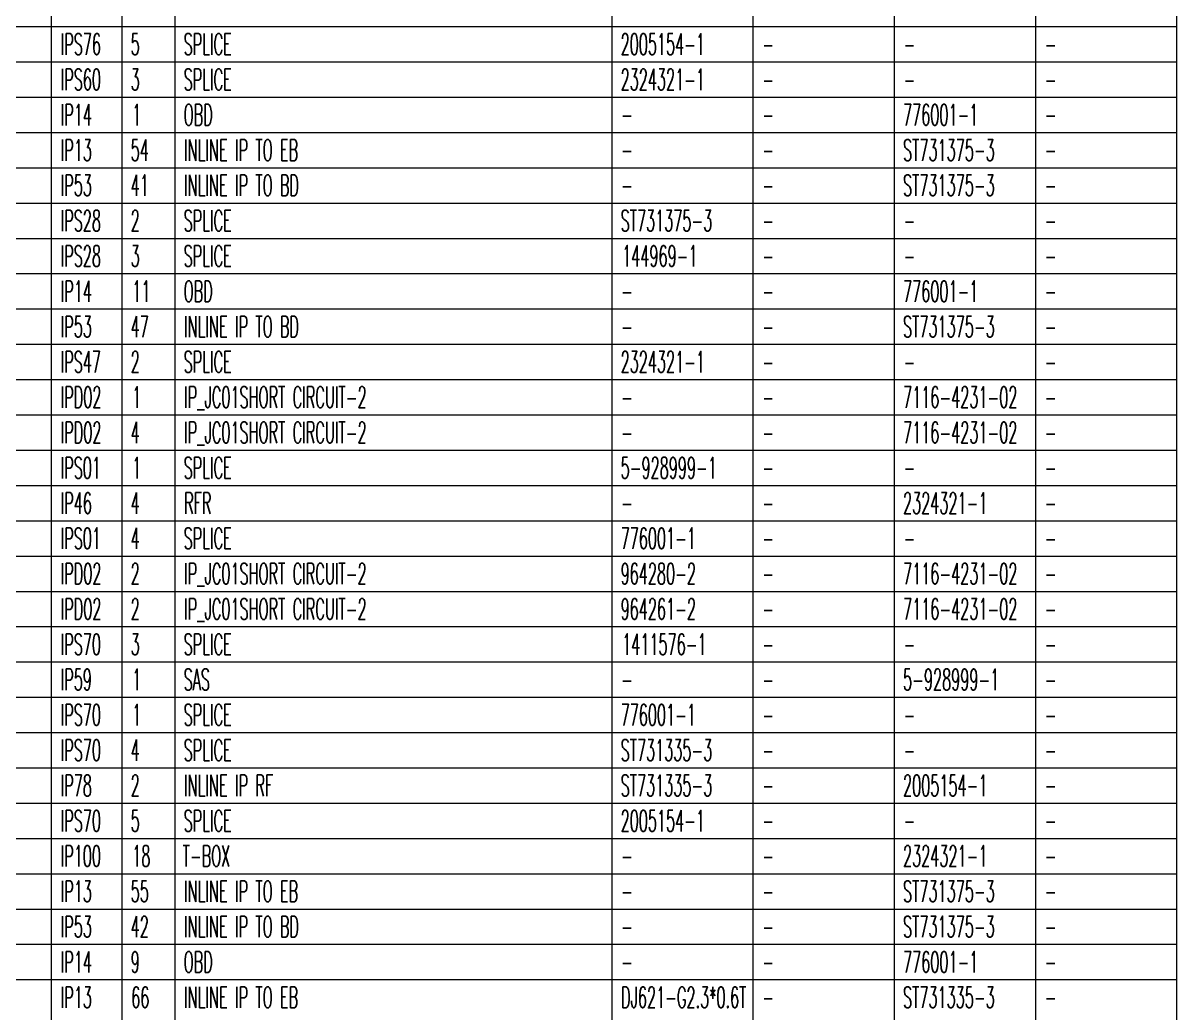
# Model space of a CAD drawing. Header units: inches. Extents: x 47316 to 59086, y 3141 to 11743.
# Drawn here: x 55591.2 to 55754.6, y 8650.5 to 8790.7 of the extents above; entities that cross this region are included whole.
import ezdxf

# ---------------------------------------------------------------- set-up
doc = ezdxf.new("R2010")
doc.units = ezdxf.units.IN
doc.header["$MEASUREMENT"] = 0
doc.styles.get("Standard").update_dxf_attribs({"font": ''})
doc.styles.get('Standard').set_extended_font_data('SimSun')

msp = doc.modelspace()

# ---------------------------------------------------------------- linework, layer by layer
at = {"color": 0, "linetype": 'Continuous', "lineweight": 15}
for p, q in [((55595.26, 8425.24), (55595.26, 8930.24)), ((55605.26, 8425.24), (55605.26, 8930.24)), ((55612.76, 8425.24), (55612.76, 8930.24)), ((55674.65, 8425.24), (55674.65, 8930.24)), ((55694.65, 8425.24), (55694.65, 8930.24)), ((55714.65, 8425.24), (55714.65, 8930.24)), ((55734.65, 8425.24), (55734.65, 8930.24)), ((55754.65, 8425.24), (55754.65, 8930.24)), ((55427.8, 8790.24), (55754.65, 8790.24)), ((55427.8, 8785.24), (55754.65, 8785.24)), ((55427.8, 8780.24), (55754.65, 8780.24)), ((55427.8, 8775.24), (55754.65, 8775.24)), ((55427.8, 8770.24), (55754.65, 8770.24)), ((55427.8, 8765.24), (55754.65, 8765.24)), ((55427.8, 8760.24), (55754.65, 8760.24)), ((55427.8, 8755.24), (55754.65, 8755.24)), ((55427.8, 8750.24), (55754.65, 8750.24)), ((55427.8, 8745.24), (55754.65, 8745.24)), ((55427.8, 8740.24), (55754.65, 8740.24)), ((55427.8, 8735.24), (55754.65, 8735.24)), ((55427.8, 8730.24), (55754.65, 8730.24)), ((55427.8, 8725.24), (55754.65, 8725.24)), ((55427.8, 8720.24), (55754.65, 8720.24)), ((55427.8, 8715.24), (55754.65, 8715.24)), ((55427.8, 8710.24), (55754.65, 8710.24)), ((55427.8, 8705.24), (55754.65, 8705.24)), ((55427.8, 8700.24), (55754.65, 8700.24)), ((55427.8, 8695.24), (55754.65, 8695.24)), ((55427.8, 8690.24), (55754.65, 8690.24)), ((55427.8, 8685.24), (55754.65, 8685.24)), ((55427.8, 8680.24), (55754.65, 8680.24)), ((55427.8, 8675.24), (55754.65, 8675.24)), ((55427.8, 8670.24), (55754.65, 8670.24)), ((55427.8, 8665.24), (55754.65, 8665.24)), ((55427.8, 8660.24), (55754.65, 8660.24)), ((55427.8, 8655.24), (55754.65, 8655.24))]:
    msp.add_line(p, q, dxfattribs=at)

# ---------------------------------------------------------------- texts
at = {"color": 7, "linetype": 'Continuous', "lineweight": 15, "char_height": 3, "attachment_point": 1}
for s, insert, width in [('\\Fromans.shx;\\W0.5000000000;\\T1.0000000000;\\o\\lIPS76', (55596.54, 8789.24), 6.3571), ('\\Fromans.shx;\\W0.5000000000;\\T1.0000000000;\\o\\l5', (55606.47, 8789.24), 1.4286), ('\\Fromans.shx;\\W0.5000000000;\\T1.0000000000;\\o\\lSPLICE', (55613.97, 8789.24), 7.5714), ('\\Fromans.shx;\\W0.5000000000;\\T1.0000000000;\\o\\l2005154-1', (55675.86, 8789.24), 13.2857), ('\\Fromans.shx;\\W0.5000000000;\\T1.0000000000;\\o\\l-', (55695.93, 8789.24), 1.8571), ('\\Fromans.shx;\\W0.5000000000;\\T1.0000000000;\\o\\l-', (55715.93, 8789.24), 1.8571), ('\\Fromans.shx;\\W0.5000000000;\\T1.0000000000;\\o\\l-', (55735.93, 8789.24), 1.8571), ('\\Fromans.shx;\\W0.5000000000;\\T1.0000000000;\\o\\lIPS60', (55596.54, 8784.24), 6.3571), ('\\Fromans.shx;\\W0.5000000000;\\T1.0000000000;\\o\\l3', (55606.47, 8784.24), 1.4286), ('\\Fromans.shx;\\W0.5000000000;\\T1.0000000000;\\o\\lSPLICE', (55613.97, 8784.24), 7.5714), ('\\Fromans.shx;\\W0.5000000000;\\T1.0000000000;\\o\\l2324321-1', (55675.86, 8784.24), 13.2857), ('\\Fromans.shx;\\W0.5000000000;\\T1.0000000000;\\o\\l-', (55695.93, 8784.24), 1.8571), ('\\Fromans.shx;\\W0.5000000000;\\T1.0000000000;\\o\\l-', (55715.93, 8784.24), 1.8571), ('\\Fromans.shx;\\W0.5000000000;\\T1.0000000000;\\o\\l-', (55735.93, 8784.24), 1.8571), ('\\Fromans.shx;\\W0.5000000000;\\T1.0000000000;\\o\\lIP14', (55596.54, 8779.24), 4.9286), ('\\Fromans.shx;\\W0.5000000000;\\T1.0000000000;\\o\\l1', (55606.69, 8779.24), 1.4286), ('\\Fromans.shx;\\W0.5000000000;\\T1.0000000000;\\o\\lOBD', (55613.97, 8779.24), 4.5714), ('\\Fromans.shx;\\W0.5000000000;\\T1.0000000000;\\o\\l776001-1', (55715.86, 8779.24), 11.8571), ('\\Fromans.shx;\\W0.5000000000;\\T1.0000000000;\\o\\l-', (55675.93, 8779.24), 1.8571), ('\\Fromans.shx;\\W0.5000000000;\\T1.0000000000;\\o\\l-', (55695.93, 8779.24), 1.8571), ('\\Fromans.shx;\\W0.5000000000;\\T1.0000000000;\\o\\l-', (55735.93, 8779.24), 1.8571), ('\\Fromans.shx;\\W0.5000000000;\\T1.0000000000;\\o\\lIP13', (55596.54, 8774.24), 4.9286), ('\\Fromans.shx;\\W0.5000000000;\\T1.0000000000;\\o\\l54', (55606.47, 8774.24), 2.8571), ('\\Fromans.shx;\\W0.5000000000;\\T1.0000000000;\\o\\lINLINE IP TO EB', (55614.04, 8774.24), 19), ('\\Fromans.shx;\\W0.5000000000;\\T1.0000000000;\\o\\lST731375-3', (55715.86, 8774.24), 14.4286), ('\\Fromans.shx;\\W0.5000000000;\\T1.0000000000;\\o\\l-', (55675.93, 8774.24), 1.8571), ('\\Fromans.shx;\\W0.5000000000;\\T1.0000000000;\\o\\l-', (55695.93, 8774.24), 1.8571), ('\\Fromans.shx;\\W0.5000000000;\\T1.0000000000;\\o\\l-', (55735.93, 8774.24), 1.8571), ('\\Fromans.shx;\\W0.5000000000;\\T1.0000000000;\\o\\lIP53', (55596.54, 8769.24), 4.9286), ('\\Fromans.shx;\\W0.5000000000;\\T1.0000000000;\\o\\l41', (55606.47, 8769.24), 2.8571), ('\\Fromans.shx;\\W0.5000000000;\\T1.0000000000;\\o\\lINLINE IP TO BD', (55614.04, 8769.24), 19.1429), ('\\Fromans.shx;\\W0.5000000000;\\T1.0000000000;\\o\\lST731375-3', (55715.86, 8769.24), 14.4286), ('\\Fromans.shx;\\W0.5000000000;\\T1.0000000000;\\o\\l-', (55675.93, 8769.24), 1.8571), ('\\Fromans.shx;\\W0.5000000000;\\T1.0000000000;\\o\\l-', (55695.93, 8769.24), 1.8571), ('\\Fromans.shx;\\W0.5000000000;\\T1.0000000000;\\o\\l-', (55735.93, 8769.24), 1.8571), ('\\Fromans.shx;\\W0.5000000000;\\T1.0000000000;\\o\\lIPS28', (55596.54, 8764.24), 6.3571), ('\\Fromans.shx;\\W0.5000000000;\\T1.0000000000;\\o\\l2', (55606.47, 8764.24), 1.4286), ('\\Fromans.shx;\\W0.5000000000;\\T1.0000000000;\\o\\lSPLICE', (55613.97, 8764.24), 7.5714), ('\\Fromans.shx;\\W0.5000000000;\\T1.0000000000;\\o\\lST731375-3', (55675.86, 8764.24), 14.4286), ('\\Fromans.shx;\\W0.5000000000;\\T1.0000000000;\\o\\l-', (55695.93, 8764.24), 1.8571), ('\\Fromans.shx;\\W0.5000000000;\\T1.0000000000;\\o\\l-', (55715.93, 8764.24), 1.8571), ('\\Fromans.shx;\\W0.5000000000;\\T1.0000000000;\\o\\l-', (55735.93, 8764.24), 1.8571), ('\\Fromans.shx;\\W0.5000000000;\\T1.0000000000;\\o\\lIPS28', (55596.54, 8759.24), 6.3571), ('\\Fromans.shx;\\W0.5000000000;\\T1.0000000000;\\o\\l3', (55606.47, 8759.24), 1.4286), ('\\Fromans.shx;\\W0.5000000000;\\T1.0000000000;\\o\\lSPLICE', (55613.97, 8759.24), 7.5714), ('\\Fromans.shx;\\W0.5000000000;\\T1.0000000000;\\o\\l144969-1', (55676.08, 8759.24), 11.8571), ('\\Fromans.shx;\\W0.5000000000;\\T1.0000000000;\\o\\l-', (55695.93, 8759.24), 1.8571), ('\\Fromans.shx;\\W0.5000000000;\\T1.0000000000;\\o\\l-', (55715.93, 8759.24), 1.8571), ('\\Fromans.shx;\\W0.5000000000;\\T1.0000000000;\\o\\l-', (55735.93, 8759.24), 1.8571), ('\\Fromans.shx;\\W0.5000000000;\\T1.0000000000;\\o\\lIP14', (55596.54, 8754.24), 4.9286), ('\\Fromans.shx;\\W0.5000000000;\\T1.0000000000;\\o\\l11', (55606.69, 8754.24), 2.8571), ('\\Fromans.shx;\\W0.5000000000;\\T1.0000000000;\\o\\lOBD', (55613.97, 8754.24), 4.5714), ('\\Fromans.shx;\\W0.5000000000;\\T1.0000000000;\\o\\l776001-1', (55715.86, 8754.24), 11.8571), ('\\Fromans.shx;\\W0.5000000000;\\T1.0000000000;\\o\\l-', (55675.93, 8754.24), 1.8571), ('\\Fromans.shx;\\W0.5000000000;\\T1.0000000000;\\o\\l-', (55695.93, 8754.24), 1.8571), ('\\Fromans.shx;\\W0.5000000000;\\T1.0000000000;\\o\\l-', (55735.93, 8754.24), 1.8571), ('\\Fromans.shx;\\W0.5000000000;\\T1.0000000000;\\o\\lIP53', (55596.54, 8749.24), 4.9286), ('\\Fromans.shx;\\W0.5000000000;\\T1.0000000000;\\o\\l47', (55606.47, 8749.24), 2.8571), ('\\Fromans.shx;\\W0.5000000000;\\T1.0000000000;\\o\\lINLINE IP TO BD', (55614.04, 8749.24), 19.1429), ('\\Fromans.shx;\\W0.5000000000;\\T1.0000000000;\\o\\lST731375-3', (55715.86, 8749.24), 14.4286), ('\\Fromans.shx;\\W0.5000000000;\\T1.0000000000;\\o\\l-', (55675.93, 8749.24), 1.8571), ('\\Fromans.shx;\\W0.5000000000;\\T1.0000000000;\\o\\l-', (55695.93, 8749.24), 1.8571), ('\\Fromans.shx;\\W0.5000000000;\\T1.0000000000;\\o\\l-', (55735.93, 8749.24), 1.8571), ('\\Fromans.shx;\\W0.5000000000;\\T1.0000000000;\\o\\lIPS47', (55596.54, 8744.24), 6.3571), ('\\Fromans.shx;\\W0.5000000000;\\T1.0000000000;\\o\\l2', (55606.47, 8744.24), 1.4286), ('\\Fromans.shx;\\W0.5000000000;\\T1.0000000000;\\o\\lSPLICE', (55613.97, 8744.24), 7.5714), ('\\Fromans.shx;\\W0.5000000000;\\T1.0000000000;\\o\\l2324321-1', (55675.86, 8744.24), 13.2857), ('\\Fromans.shx;\\W0.5000000000;\\T1.0000000000;\\o\\l-', (55695.93, 8744.24), 1.8571), ('\\Fromans.shx;\\W0.5000000000;\\T1.0000000000;\\o\\l-', (55715.93, 8744.24), 1.8571), ('\\Fromans.shx;\\W0.5000000000;\\T1.0000000000;\\o\\l-', (55735.93, 8744.24), 1.8571), ('\\Fromans.shx;\\W0.5000000000;\\T1.0000000000;\\o\\lIPD02', (55596.54, 8739.24), 6.4286), ('\\Fromans.shx;\\W0.5000000000;\\T1.0000000000;\\o\\l1', (55606.69, 8739.24), 1.4286), ('\\Fromans.shx;\\W0.5000000000;\\T1.0000000000;\\o\\lIP_JC01SHORT CIRCUIT-2', (55614.04, 8739.24), 29.6429), ('\\Fromans.shx;\\W0.5000000000;\\T1.0000000000;\\o\\l7116-4231-02', (55715.86, 8739.24), 18), ('\\Fromans.shx;\\W0.5000000000;\\T1.0000000000;\\o\\l-', (55675.93, 8739.24), 1.8571), ('\\Fromans.shx;\\W0.5000000000;\\T1.0000000000;\\o\\l-', (55695.93, 8739.24), 1.8571), ('\\Fromans.shx;\\W0.5000000000;\\T1.0000000000;\\o\\l-', (55735.93, 8739.24), 1.8571), ('\\Fromans.shx;\\W0.5000000000;\\T1.0000000000;\\o\\lIPD02', (55596.54, 8734.24), 6.4286), ('\\Fromans.shx;\\W0.5000000000;\\T1.0000000000;\\o\\l4', (55606.47, 8734.24), 1.4286), ('\\Fromans.shx;\\W0.5000000000;\\T1.0000000000;\\o\\lIP_JC01SHORT CIRCUIT-2', (55614.04, 8734.24), 29.6429), ('\\Fromans.shx;\\W0.5000000000;\\T1.0000000000;\\o\\l7116-4231-02', (55715.86, 8734.24), 18), ('\\Fromans.shx;\\W0.5000000000;\\T1.0000000000;\\o\\l-', (55675.93, 8734.24), 1.8571), ('\\Fromans.shx;\\W0.5000000000;\\T1.0000000000;\\o\\l-', (55695.93, 8734.24), 1.8571), ('\\Fromans.shx;\\W0.5000000000;\\T1.0000000000;\\o\\l-', (55735.93, 8734.24), 1.8571), ('\\Fromans.shx;\\W0.5000000000;\\T1.0000000000;\\o\\lIPS01', (55596.54, 8729.24), 6.3571), ('\\Fromans.shx;\\W0.5000000000;\\T1.0000000000;\\o\\l1', (55606.69, 8729.24), 1.4286), ('\\Fromans.shx;\\W0.5000000000;\\T1.0000000000;\\o\\lSPLICE', (55613.97, 8729.24), 7.5714), ('\\Fromans.shx;\\W0.5000000000;\\T1.0000000000;\\o\\l5-928999-1', (55675.86, 8729.24), 15.1429), ('\\Fromans.shx;\\W0.5000000000;\\T1.0000000000;\\o\\l-', (55695.93, 8729.24), 1.8571), ('\\Fromans.shx;\\W0.5000000000;\\T1.0000000000;\\o\\l-', (55715.93, 8729.24), 1.8571), ('\\Fromans.shx;\\W0.5000000000;\\T1.0000000000;\\o\\l-', (55735.93, 8729.24), 1.8571), ('\\Fromans.shx;\\W0.5000000000;\\T1.0000000000;\\o\\lIP46', (55596.54, 8724.24), 4.9286), ('\\Fromans.shx;\\W0.5000000000;\\T1.0000000000;\\o\\l4', (55606.47, 8724.24), 1.4286), ('\\Fromans.shx;\\W0.5000000000;\\T1.0000000000;\\o\\lRFR', (55614.04, 8724.24), 4.2857), ('\\Fromans.shx;\\W0.5000000000;\\T1.0000000000;\\o\\l2324321-1', (55715.86, 8724.24), 13.2857), ('\\Fromans.shx;\\W0.5000000000;\\T1.0000000000;\\o\\l-', (55675.93, 8724.24), 1.8571), ('\\Fromans.shx;\\W0.5000000000;\\T1.0000000000;\\o\\l-', (55695.93, 8724.24), 1.8571), ('\\Fromans.shx;\\W0.5000000000;\\T1.0000000000;\\o\\l-', (55735.93, 8724.24), 1.8571), ('\\Fromans.shx;\\W0.5000000000;\\T1.0000000000;\\o\\lIPS01', (55596.54, 8719.24), 6.3571), ('\\Fromans.shx;\\W0.5000000000;\\T1.0000000000;\\o\\l4', (55606.47, 8719.24), 1.4286), ('\\Fromans.shx;\\W0.5000000000;\\T1.0000000000;\\o\\lSPLICE', (55613.97, 8719.24), 7.5714), ('\\Fromans.shx;\\W0.5000000000;\\T1.0000000000;\\o\\l776001-1', (55675.86, 8719.24), 11.8571), ('\\Fromans.shx;\\W0.5000000000;\\T1.0000000000;\\o\\l-', (55695.93, 8719.24), 1.8571), ('\\Fromans.shx;\\W0.5000000000;\\T1.0000000000;\\o\\l-', (55715.93, 8719.24), 1.8571), ('\\Fromans.shx;\\W0.5000000000;\\T1.0000000000;\\o\\l-', (55735.93, 8719.24), 1.8571), ('\\Fromans.shx;\\W0.5000000000;\\T1.0000000000;\\o\\lIPD02', (55596.54, 8714.24), 6.4286), ('\\Fromans.shx;\\W0.5000000000;\\T1.0000000000;\\o\\l2', (55606.47, 8714.24), 1.4286), ('\\Fromans.shx;\\W0.5000000000;\\T1.0000000000;\\o\\lIP_JC01SHORT CIRCUIT-2', (55614.04, 8714.24), 29.6429), ('\\Fromans.shx;\\W0.5000000000;\\T1.0000000000;\\o\\l964280-2', (55675.86, 8714.24), 11.8571), ('\\Fromans.shx;\\W0.5000000000;\\T1.0000000000;\\o\\l7116-4231-02', (55715.86, 8714.24), 18), ('\\Fromans.shx;\\W0.5000000000;\\T1.0000000000;\\o\\l-', (55695.93, 8714.24), 1.8571), ('\\Fromans.shx;\\W0.5000000000;\\T1.0000000000;\\o\\l-', (55735.93, 8714.24), 1.8571), ('\\Fromans.shx;\\W0.5000000000;\\T1.0000000000;\\o\\lIPD02', (55596.54, 8709.24), 6.4286), ('\\Fromans.shx;\\W0.5000000000;\\T1.0000000000;\\o\\l2', (55606.47, 8709.24), 1.4286), ('\\Fromans.shx;\\W0.5000000000;\\T1.0000000000;\\o\\lIP_JC01SHORT CIRCUIT-2', (55614.04, 8709.24), 29.6429), ('\\Fromans.shx;\\W0.5000000000;\\T1.0000000000;\\o\\l964261-2', (55675.86, 8709.24), 11.8571), ('\\Fromans.shx;\\W0.5000000000;\\T1.0000000000;\\o\\l7116-4231-02', (55715.86, 8709.24), 18), ('\\Fromans.shx;\\W0.5000000000;\\T1.0000000000;\\o\\l-', (55695.93, 8709.24), 1.8571), ('\\Fromans.shx;\\W0.5000000000;\\T1.0000000000;\\o\\l-', (55735.93, 8709.24), 1.8571), ('\\Fromans.shx;\\W0.5000000000;\\T1.0000000000;\\o\\lIPS70', (55596.54, 8704.24), 6.3571), ('\\Fromans.shx;\\W0.5000000000;\\T1.0000000000;\\o\\l3', (55606.47, 8704.24), 1.4286), ('\\Fromans.shx;\\W0.5000000000;\\T1.0000000000;\\o\\lSPLICE', (55613.97, 8704.24), 7.5714), ('\\Fromans.shx;\\W0.5000000000;\\T1.0000000000;\\o\\l1411576-1', (55676.08, 8704.24), 13.2857), ('\\Fromans.shx;\\W0.5000000000;\\T1.0000000000;\\o\\l-', (55695.93, 8704.24), 1.8571), ('\\Fromans.shx;\\W0.5000000000;\\T1.0000000000;\\o\\l-', (55715.93, 8704.24), 1.8571), ('\\Fromans.shx;\\W0.5000000000;\\T1.0000000000;\\o\\l-', (55735.93, 8704.24), 1.8571), ('\\Fromans.shx;\\W0.5000000000;\\T1.0000000000;\\o\\lIP59', (55596.54, 8699.24), 4.9286), ('\\Fromans.shx;\\W0.5000000000;\\T1.0000000000;\\o\\l1', (55606.69, 8699.24), 1.4286), ('\\Fromans.shx;\\W0.5000000000;\\T1.0000000000;\\o\\lSAS', (55613.97, 8699.24), 4.1429), ('\\Fromans.shx;\\W0.5000000000;\\T1.0000000000;\\o\\l5-928999-1', (55715.86, 8699.24), 15.1429), ('\\Fromans.shx;\\W0.5000000000;\\T1.0000000000;\\o\\l-', (55675.93, 8699.24), 1.8571), ('\\Fromans.shx;\\W0.5000000000;\\T1.0000000000;\\o\\l-', (55695.93, 8699.24), 1.8571), ('\\Fromans.shx;\\W0.5000000000;\\T1.0000000000;\\o\\l-', (55735.93, 8699.24), 1.8571), ('\\Fromans.shx;\\W0.5000000000;\\T1.0000000000;\\o\\lIPS70', (55596.54, 8694.24), 6.3571), ('\\Fromans.shx;\\W0.5000000000;\\T1.0000000000;\\o\\l1', (55606.69, 8694.24), 1.4286), ('\\Fromans.shx;\\W0.5000000000;\\T1.0000000000;\\o\\lSPLICE', (55613.97, 8694.24), 7.5714), ('\\Fromans.shx;\\W0.5000000000;\\T1.0000000000;\\o\\l776001-1', (55675.86, 8694.24), 11.8571), ('\\Fromans.shx;\\W0.5000000000;\\T1.0000000000;\\o\\l-', (55695.93, 8694.24), 1.8571), ('\\Fromans.shx;\\W0.5000000000;\\T1.0000000000;\\o\\l-', (55715.93, 8694.24), 1.8571), ('\\Fromans.shx;\\W0.5000000000;\\T1.0000000000;\\o\\l-', (55735.93, 8694.24), 1.8571), ('\\Fromans.shx;\\W0.5000000000;\\T1.0000000000;\\o\\lIPS70', (55596.54, 8689.24), 6.3571), ('\\Fromans.shx;\\W0.5000000000;\\T1.0000000000;\\o\\l4', (55606.47, 8689.24), 1.4286), ('\\Fromans.shx;\\W0.5000000000;\\T1.0000000000;\\o\\lSPLICE', (55613.97, 8689.24), 7.5714), ('\\Fromans.shx;\\W0.5000000000;\\T1.0000000000;\\o\\lST731335-3', (55675.86, 8689.24), 14.4286), ('\\Fromans.shx;\\W0.5000000000;\\T1.0000000000;\\o\\l-', (55695.93, 8689.24), 1.8571), ('\\Fromans.shx;\\W0.5000000000;\\T1.0000000000;\\o\\l-', (55715.93, 8689.24), 1.8571), ('\\Fromans.shx;\\W0.5000000000;\\T1.0000000000;\\o\\l-', (55735.93, 8689.24), 1.8571), ('\\Fromans.shx;\\W0.5000000000;\\T1.0000000000;\\o\\lIP78', (55596.54, 8684.24), 4.9286), ('\\Fromans.shx;\\W0.5000000000;\\T1.0000000000;\\o\\l2', (55606.47, 8684.24), 1.4286), ('\\Fromans.shx;\\W0.5000000000;\\T1.0000000000;\\o\\lINLINE IP RF', (55614.04, 8684.24), 14.7143), ('\\Fromans.shx;\\W0.5000000000;\\T1.0000000000;\\o\\lST731335-3', (55675.86, 8684.24), 14.4286), ('\\Fromans.shx;\\W0.5000000000;\\T1.0000000000;\\o\\l2005154-1', (55715.86, 8684.24), 13.2857), ('\\Fromans.shx;\\W0.5000000000;\\T1.0000000000;\\o\\l-', (55695.93, 8684.24), 1.8571), ('\\Fromans.shx;\\W0.5000000000;\\T1.0000000000;\\o\\l-', (55735.93, 8684.24), 1.8571), ('\\Fromans.shx;\\W0.5000000000;\\T1.0000000000;\\o\\lIPS70', (55596.54, 8679.24), 6.3571), ('\\Fromans.shx;\\W0.5000000000;\\T1.0000000000;\\o\\l5', (55606.47, 8679.24), 1.4286), ('\\Fromans.shx;\\W0.5000000000;\\T1.0000000000;\\o\\lSPLICE', (55613.97, 8679.24), 7.5714), ('\\Fromans.shx;\\W0.5000000000;\\T1.0000000000;\\o\\l2005154-1', (55675.86, 8679.24), 13.2857), ('\\Fromans.shx;\\W0.5000000000;\\T1.0000000000;\\o\\l-', (55695.93, 8679.24), 1.8571), ('\\Fromans.shx;\\W0.5000000000;\\T1.0000000000;\\o\\l-', (55715.93, 8679.24), 1.8571), ('\\Fromans.shx;\\W0.5000000000;\\T1.0000000000;\\o\\l-', (55735.93, 8679.24), 1.8571), ('\\Fromans.shx;\\W0.5000000000;\\T1.0000000000;\\o\\lIP100', (55596.54, 8674.24), 6.3571), ('\\Fromans.shx;\\W0.5000000000;\\T1.0000000000;\\o\\l18', (55606.69, 8674.24), 2.8571), ('\\Fromans.shx;\\W0.5000000000;\\T1.0000000000;\\o\\lT-BOX', (55613.83, 8674.24), 7.5), ('\\Fromans.shx;\\W0.5000000000;\\T1.0000000000;\\o\\l2324321-1', (55715.86, 8674.24), 13.2857), ('\\Fromans.shx;\\W0.5000000000;\\T1.0000000000;\\o\\l-', (55675.93, 8674.24), 1.8571), ('\\Fromans.shx;\\W0.5000000000;\\T1.0000000000;\\o\\l-', (55695.93, 8674.24), 1.8571), ('\\Fromans.shx;\\W0.5000000000;\\T1.0000000000;\\o\\l-', (55735.93, 8674.24), 1.8571), ('\\Fromans.shx;\\W0.5000000000;\\T1.0000000000;\\o\\lIP13', (55596.54, 8669.24), 4.9286), ('\\Fromans.shx;\\W0.5000000000;\\T1.0000000000;\\o\\l55', (55606.47, 8669.24), 2.8571), ('\\Fromans.shx;\\W0.5000000000;\\T1.0000000000;\\o\\lINLINE IP TO EB', (55614.04, 8669.24), 19), ('\\Fromans.shx;\\W0.5000000000;\\T1.0000000000;\\o\\lST731375-3', (55715.86, 8669.24), 14.4286), ('\\Fromans.shx;\\W0.5000000000;\\T1.0000000000;\\o\\l-', (55675.93, 8669.24), 1.8571), ('\\Fromans.shx;\\W0.5000000000;\\T1.0000000000;\\o\\l-', (55695.93, 8669.24), 1.8571), ('\\Fromans.shx;\\W0.5000000000;\\T1.0000000000;\\o\\l-', (55735.93, 8669.24), 1.8571), ('\\Fromans.shx;\\W0.5000000000;\\T1.0000000000;\\o\\lIP53', (55596.54, 8664.24), 4.9286), ('\\Fromans.shx;\\W0.5000000000;\\T1.0000000000;\\o\\l42', (55606.47, 8664.24), 2.8571), ('\\Fromans.shx;\\W0.5000000000;\\T1.0000000000;\\o\\lINLINE IP TO BD', (55614.04, 8664.24), 19.1429), ('\\Fromans.shx;\\W0.5000000000;\\T1.0000000000;\\o\\lST731375-3', (55715.86, 8664.24), 14.4286), ('\\Fromans.shx;\\W0.5000000000;\\T1.0000000000;\\o\\l-', (55675.93, 8664.24), 1.8571), ('\\Fromans.shx;\\W0.5000000000;\\T1.0000000000;\\o\\l-', (55695.93, 8664.24), 1.8571), ('\\Fromans.shx;\\W0.5000000000;\\T1.0000000000;\\o\\l-', (55735.93, 8664.24), 1.8571), ('\\Fromans.shx;\\W0.5000000000;\\T1.0000000000;\\o\\lIP14', (55596.54, 8659.24), 4.9286), ('\\Fromans.shx;\\W0.5000000000;\\T1.0000000000;\\o\\l9', (55606.47, 8659.24), 1.4286), ('\\Fromans.shx;\\W0.5000000000;\\T1.0000000000;\\o\\lOBD', (55613.97, 8659.24), 4.5714), ('\\Fromans.shx;\\W0.5000000000;\\T1.0000000000;\\o\\l776001-1', (55715.86, 8659.24), 11.8571), ('\\Fromans.shx;\\W0.5000000000;\\T1.0000000000;\\o\\l-', (55675.93, 8659.24), 1.8571), ('\\Fromans.shx;\\W0.5000000000;\\T1.0000000000;\\o\\l-', (55695.93, 8659.24), 1.8571), ('\\Fromans.shx;\\W0.5000000000;\\T1.0000000000;\\o\\l-', (55735.93, 8659.24), 1.8571), ('\\Fromans.shx;\\W0.5000000000;\\T1.0000000000;\\o\\lIP13', (55596.54, 8654.24), 4.9286), ('\\Fromans.shx;\\W0.5000000000;\\T1.0000000000;\\o\\l66', (55606.54, 8654.24), 2.8571), ('\\Fromans.shx;\\W0.5000000000;\\T1.0000000000;\\o\\lINLINE IP TO EB', (55614.04, 8654.24), 19), ('\\Fromans.shx;\\W0.5000000000;\\T1.0000000000;\\o\\lDJ621-G2.3*0.6T', (55675.93, 8654.24), 19.7143), ('\\Fromans.shx;\\W0.5000000000;\\T1.0000000000;\\o\\lST731335-3', (55715.86, 8654.24), 14.4286), ('\\Fromans.shx;\\W0.5000000000;\\T1.0000000000;\\o\\l-', (55695.93, 8654.24), 1.8571), ('\\Fromans.shx;\\W0.5000000000;\\T1.0000000000;\\o\\l-', (55735.93, 8654.24), 1.8571)]:
    msp.add_mtext(s, dxfattribs=dict(at, insert=insert, width=width))

doc.saveas('drawing.dxf')
